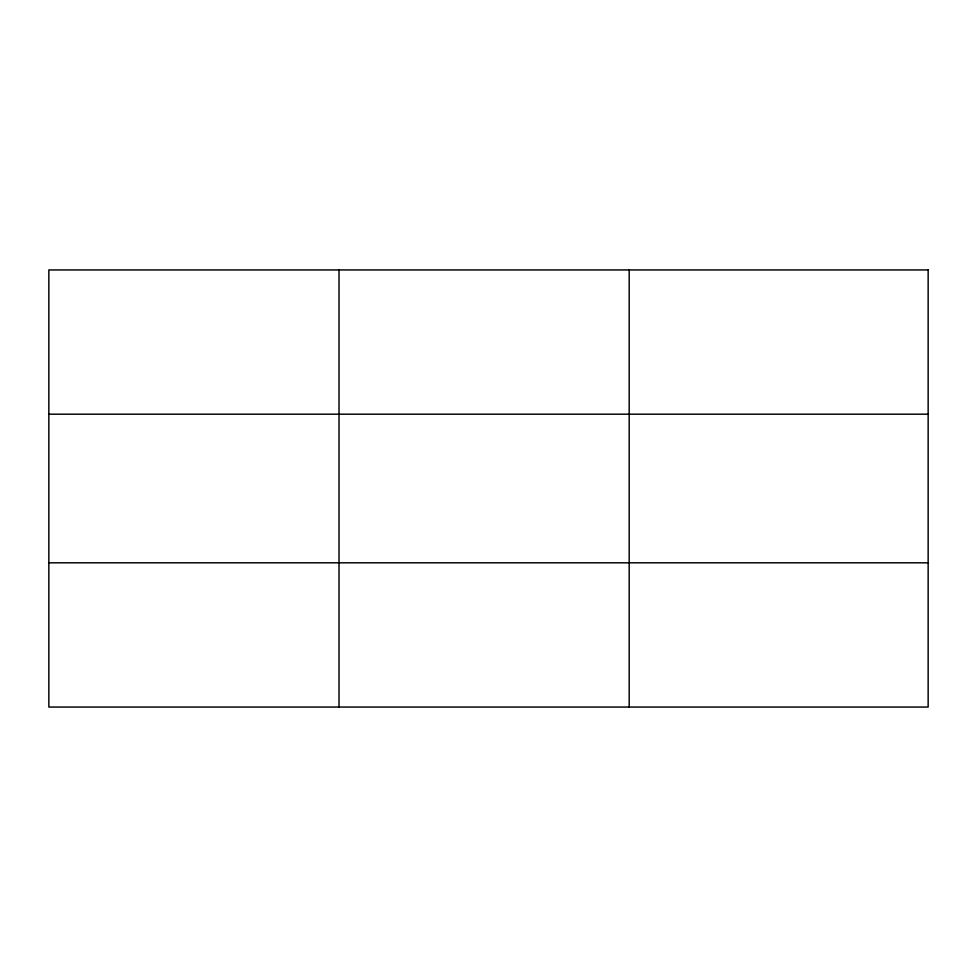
<?xml version="1.0" encoding="UTF-8"?>
<svg xmlns="http://www.w3.org/2000/svg" width="977" height="977" viewBox="0 0 977 977"><rect width="100%" height="100%" fill="white"/><g stroke="black" fill="none" stroke-linecap="round" stroke-linejoin="round"><path stroke-width="1.47" d="M339.019 707.055L339.019 269.945M629.188 707.055L629.188 269.945M48.85 414.187L928.15 414.187M48.85 562.813L928.15 562.813M928.15 269.945L928.15 707.055L48.85 707.055L48.85 269.945L928.15 269.945"/></g></svg>
